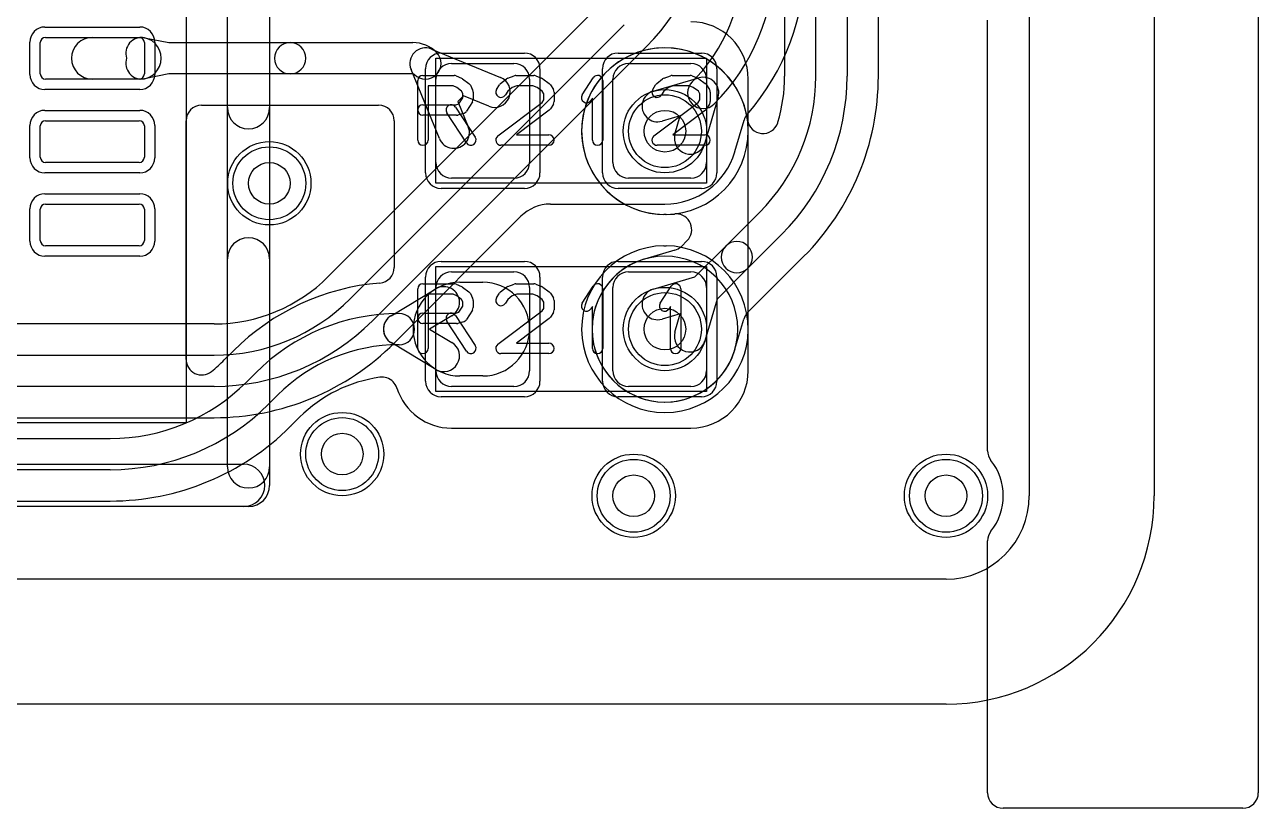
# Model space of a CAD drawing. Extents: x 0 to 20.5, y -0.5 to 20.
# Drawn here: x 14.57 to 20.5, y -0.5 to 3.26 of the extents above; entities that cross this region are included whole.
import ezdxf

# ---------------------------------------------------------------- set-up
doc = ezdxf.new("R2010")
doc.units = 0
for name, color, linetype in [('Hole', 1, 'CONTINUOUS'), ('L1', 3, 'CONTINUOUS'), ('L2', 3, 'CONTINUOUS'), ('L3', 3, 'CONTINUOUS'), ('L4', 3, 'CONTINUOUS'), ('MetalMask-A', 176, 'CONTINUOUS'), ('Outline', 7, 'CONTINUOUS'), ('PartsArea-A', 111, 'CONTINUOUS'), ('PartsSilk-A', 221, 'CONTINUOUS'), ('Resist-A', 2, 'CONTINUOUS'), ('Resist-B', 2, 'CONTINUOUS'), ('Silk-A', 140, 'CONTINUOUS')]:
    doc.layers.add(name, color=color, linetype=linetype)

msp = doc.modelspace()

# ---------------------------------------------------------------- linework, layer by layer
at = {"layer": 'Hole'}
for centre in [(17.65, 2.75), (15.75, 2.5), (17.65, 1.8), (16.1, 1.2), (17.5, 1), (19, 1)]:
    msp.add_circle(centre, 0.1, dxfattribs=at)
at = {"layer": 'L1'}
for p, q in [((19.4, 14.325), (19.4, 1)), ((14.675, 3.2), (15.125, 3.2)), ((14.9, 3.2), (15.13077, 3.2)), ((14.65, 3.025), (14.65, 3.175)), ((15.15, 3.19813), (15.26805, 3.175)), ((15.15, 3.175), (15.15, 3.025)), ((15.26805, 3.175), (15.8502, 3.175)), ((15.8502, 3.175), (16.43964, 3.175)), ((16.52848, 3.14437), (16.86042, 3.00815)), ((15.26805, 3.025), (15.15, 3.00187)), ((15.8502, 3.025), (15.26805, 3.025)), ((16.43964, 3.025), (15.8502, 3.025)), ((16.56685, 2.71458), (16.43063, 3.04652)), ((16.625, 3.075), (16.925, 3.075)), ((17.475, 3.075), (17.775, 3.075)), ((15.125, 3), (14.675, 3)), ((15.13077, 3), (14.9, 3)), ((16.55, 2.6), (16.55, 3)), ((17, 3), (17, 2.6)), ((17.4, 2.6), (17.4, 3)), ((17.85, 3), (17.85, 2.6)), ((18.05004, 1.6), (18.05004, 3)), ((16.68243, 2.91907), (16.65593, 2.89257)), ((16.80348, 2.86939), (16.68243, 2.91907)), ((15.42501, 2.87496), (16.27499, 2.87496)), ((16.65593, 2.89257), (16.70561, 2.77152)), ((14.675, 2.8), (15.125, 2.8)), ((15.35004, 1.65497), (15.35004, 2.79999)), ((16.34996, 2.79999), (16.34996, 2.09601)), ((14.65, 2.625), (14.65, 2.775)), ((15.15, 2.775), (15.15, 2.625)), ((15.125, 2.6), (14.675, 2.6)), ((16.925, 2.525), (16.625, 2.525)), ((17.775, 2.525), (17.475, 2.525)), ((14.65, 2.225), (14.65, 2.375)), ((14.675, 2.4), (15.125, 2.4)), ((15.15, 2.375), (15.15, 2.225)), ((15.125, 2.2), (14.675, 2.2)), ((16.625, 2.075), (16.925, 2.075)), ((17.475, 2.075), (17.775, 2.075)), ((16.66539, 2.025), (16.775, 2.025)), ((16.33444, 1.86439), (16.55, 1.99316)), ((16.55, 1.6), (16.55, 2)), ((17, 2), (17, 1.6)), ((17.4, 1.6), (17.4, 2)), ((17.85, 2), (17.85, 1.6)), ((16.62692, 1.86438), (16.51915, 1.8)), ((16.51915, 1.8), (16.62692, 1.73562)), ((16.55, 1.60684), (16.33444, 1.73561)), ((15.5772, 1.69546), (15.53376, 1.65202)), ((15.63985, 1.54593), (15.6833, 1.58936)), ((16.775, 1.575), (16.66539, 1.575)), ((15.78936, 1.4833), (15.74592, 1.43986)), ((16.925, 1.525), (16.625, 1.525)), ((17.775, 1.525), (17.475, 1.525)), ((15.85208, 1.33384), (15.89546, 1.3772)), ((16.625, 1.32496), (17.775, 1.32496)), ((13.8, 1.275), (14.98579, 1.275)), ((14.98579, 1.125), (13.8, 1.125)), ((13.8, 0.97496), (14.98579, 0.97496)), ((19, 0.6), (11.275, 0.6))]:
    msp.add_line(p, q, dxfattribs=at)
for centre in [(17.65, 2.75), (15.75, 2.5), (17.65, 1.8), (16.1, 1.2), (17.5, 1), (19, 1)]:
    msp.add_circle(centre, 0.2, dxfattribs=at)
for centre, radius, start, end in [((17.775, 3), 0.27504, 0, 90), ((14.675, 3.175), 0.025, 90, 180), ((14.9, 3.1), 0.1, 90, -90), ((15.13558, 3.12453), 0.075, 78.914803, -160.910395), ((15.125, 3.175), 0.025, 0, 90), ((15.13077, 3.1), 0.1, -90, 90), ((15.8502, 3.1), 0.075, 90, -90), ((15.8502, 3.1), 0.075, -90, 90), ((16.50001, 3.07499), 0.07499, 67.689264, -157.689264), ((16.43964, 3.01464), 0.16036, 45, 90), ((15.13558, 3.07547), 0.075, 160.910395, -78.913795), ((16.5, 3.075), 0.075, -135, 45), ((14.675, 3.025), 0.025, 180, -90), ((15.125, 3.025), 0.025, -90, 0), ((16.43964, 3.01464), 0.01036, 45, 90), ((16.625, 3), 0.075, 90, 180), ((16.925, 3), 0.075, 0, 90), ((17.475, 3), 0.075, 90, 180), ((17.775, 3), 0.075, 0, 90), ((16.83195, 2.93877), 0.075, -112.310736, 67.687961), ((15.42501, 2.79999), 0.07497, 90, 180), ((16.27499, 2.79999), 0.07497, 0, 90), ((14.675, 2.775), 0.025, 90, 180), ((15.125, 2.775), 0.025, 0, 90), ((16.63623, 2.74305), 0.075, -157.689264, 22.312039), ((14.675, 2.625), 0.025, 180, -90), ((15.125, 2.625), 0.025, -90, 0), ((16.625, 2.6), 0.075, 180, -90), ((16.925, 2.6), 0.075, -90, 0), ((17.475, 2.6), 0.075, 180, -90), ((17.775, 2.6), 0.075, -90, 0), ((14.675, 2.375), 0.025, 90, 180), ((15.125, 2.375), 0.025, 0, 90), ((14.675, 2.225), 0.025, 180, -90), ((15.125, 2.225), 0.025, -90, 0), ((16.27499, 2.09601), 0.07497, -85.325214, 0), ((16.625, 2), 0.075, 90, 180), ((16.925, 2), 0.075, 0, 90), ((17.475, 2), 0.075, 90, 180), ((17.775, 2), 0.075, 0, 90), ((16.37289, 0.89974), 1.1253, 94.678779, 134.99892), ((16.66539, 1.8), 0.225, 90, -90), ((16.775, 1.8), 0.225, -90, 90), ((16.58846, 1.92877), 0.075, -59.150224, 120.853009), ((16.37289, 0.89976), 0.97524, 90, 134.999585), ((16.3729, 1.8), 0.075, 89.992361, -90.007639), ((16.3729, 1.8), 0.075, 120.849776, -120.849776), ((16.3729, 1.8), 0.075, -90.007639, 89.992361), ((16.37289, 1.8), 0.075, -90, 90), ((16.37289, 0.89976), 0.82524, 90, 134.999509), ((16.58846, 1.67123), 0.075, -120.849776, 59.146991), ((15.42501, 1.65497), 0.07497, 180, -51.134887), ((14.98579, 2.20001), 0.77496, -51.136278, -45.001046), ((16.625, 1.6), 0.075, 180, -90), ((16.925, 1.6), 0.075, -90, 0), ((17.475, 1.6), 0.075, 180, -90), ((17.775, 1.6), 0.27504, -90, 0), ((17.775, 1.6), 0.075, -90, 0), ((14.98578, 2.2), 0.925, -89.999381, -45), ((16.37289, 0.89974), 0.67521, 97.81653, 134.9982), ((16.29126, 1.49441), 0.07497, 71.555384, 97.819896), ((16.29126, 1.49438), 0.075, 18.437365, 71.562635), ((16.29129, 1.49439), 0.07497, 17.560088, 18.437366), ((16.62499, 1.6), 0.27504, -162.437943, -89.997917), ((14.98578, 2.2), 1.075, -89.999467, -45), ((14.98577, 2.20002), 1.22506, -89.999065, -45.082348), ((15.90444, 1.28018), 0.07497, 134.297484, 135.713323), ((19, 1), 0.4, -90, 0)]:
    msp.add_arc(centre, radius, start, end, dxfattribs=at)
at = {"layer": 'L2'}
for p, q in [((19.4, 14.325), (19.4, 1)), ((17.64998, 2.34975), (17.65002, 2.34975)), ((19, 0.6), (11.975, 0.6))]:
    msp.add_line(p, q, dxfattribs=at)
for centre in [(15.75, 2.5), (16.1, 1.2), (17.5, 1), (19, 1)]:
    msp.add_circle(centre, 0.2, dxfattribs=at)
for centre, radius, start, end in [((17.65, 2.75), 0.40004, -89.256648, -90.743352), ((17.64384, 2.27503), 0.07497, 85.302363, 89.258621), ((17.65616, 2.27503), 0.07497, 90.741379, 94.697637), ((17.65, 1.8), 0.40004, 90.743352, 89.256648), ((17.64384, 2.27497), 0.07497, -89.258621, -85.302363), ((17.65615, 2.27498), 0.07498, -94.719857, -90.733639), ((19, 1), 0.4, -90, 0)]:
    msp.add_arc(centre, radius, start, end, dxfattribs=at)
at = {"layer": 'L3'}
for p, q in [((19.4, 14.325), (19.4, 1)), ((18.22496, 9.55398), (18.22496, 3.01421)), ((18.375, 3.01421), (18.375, 9.55398)), ((18.525, 9.55398), (18.525, 3.01421)), ((18.67504, 3.01421), (18.67504, 9.55398)), ((17.94244, 2.1985), (18.10407, 2.36015)), ((18.21014, 2.25408), (18.0485, 2.09244)), ((17.75671, 2.22497), (17.72905, 2.19731)), ((17.7944, 2.05046), (17.94244, 2.1985)), ((17.69703, 2.17835), (17.55199, 2.13604)), ((18.04733, 1.87908), (18.31623, 2.14799)), ((18.0485, 2.09244), (17.90046, 1.9444)), ((17.594, 1.992), (17.7944, 2.05046)), ((17.90046, 1.9444), (17.842, 1.744)), ((17.72354, 1.87354), (17.636, 1.848)), ((17.698, 1.786), (17.72354, 1.87354)), ((17.98639, 1.70321), (18.02836, 1.84706)), ((19, 0.6), (11.975, 0.6))]:
    msp.add_line(p, q, dxfattribs=at)
for centre in [(15.75, 2.5), (17.65, 1.8), (16.1, 1.2), (17.5, 1), (19, 1)]:
    msp.add_circle(centre, 0.2, dxfattribs=at)
for centre, radius, start, end in [((17.65, 2.75), 0.40004, 7.743428, -83.512398), ((17.45, 3.01422), 0.925, -45, -0.000619), ((17.45, 3.01422), 0.77496, -16.621064, -0.000739), ((17.45, 3.01422), 1.075, -45, -0.000533), ((17.45, 3.01423), 1.22504, -45.000331, -0.000935), ((18.12071, 2.814), 0.075, -172.260982, -18.437365), ((18.12074, 2.81399), 0.07497, -18.437366, -16.617259), ((17.70367, 2.27803), 0.07497, 89.992358, 96.487043), ((17.70368, 2.278), 0.075, -45, 90), ((17.67604, 2.25032), 0.07497, -73.740712, -45), ((17.99547, 2.14547), 0.075, 135, -45), ((17.99547, 2.14547), 0.075, -45, 135), ((17.65, 1.80001), 0.35004, 106.751923, -16.637003), ((17.61387, 1.91966), 0.22505, 106.033521, 106.723874), ((17.531, 2.20801), 0.07497, -73.96327, -73.740712), ((17.615, 1.92), 0.075, 106.260205, -73.73698), ((18.10033, 1.82606), 0.07497, 134.989192, 163.733376), ((17.77, 1.765), 0.075, 163.739795, -16.26302), ((17.76967, 1.76392), 0.22505, -16.556346, -16.041564), ((18.05801, 1.68101), 0.07497, 163.261957, 163.955925), ((18.05836, 1.68221), 0.07497, 163.733376, 164.217328), ((19, 1), 0.4, -90, 0)]:
    msp.add_arc(centre, radius, start, end, dxfattribs=at)
at = {"layer": 'L4'}
for p, q in [((19.4, 14.32503), (19.4, 1)), ((17.34798, 3.36728), (16.03271, 2.05202)), ((16.1388, 1.94593), (17.45408, 3.26119)), ((17.56015, 3.15513), (16.24487, 1.83986)), ((17.594, 2.942), (17.81284, 3.00584)), ((17.90584, 2.91284), (17.842, 2.694)), ((17.72354, 2.82354), (17.636, 2.798)), ((17.698, 2.736), (17.72354, 2.82354)), ((17.98604, 2.65198), (18.02997, 2.80258)), ((17.10001, 2.39997), (17.65, 2.39997)), ((16.35096, 1.73377), (16.95859, 2.34139)), ((15.48474, 1.82504), (12.02632, 1.82504)), ((12.02639, 1.675), (15.48474, 1.675)), ((15.48474, 1.525), (12.02639, 1.525)), ((12.02641, 1.37496), (15.48474, 1.37496)), ((19, 0.6), (11.97497, 0.6))]:
    msp.add_line(p, q, dxfattribs=at)
for centre in [(17.65, 2.75), (15.75, 2.5), (17.65, 1.8), (16.1, 1.2), (17.5, 1), (19, 1)]:
    msp.add_circle(centre, 0.2, dxfattribs=at)
for centre, radius, start, end in [((16.8, 3.91526), 1.075, -44.999246, 0), ((17.19131, 3.57639), 0.83369, -45, 0), ((17.19131, 3.57639), 0.98369, -45, 0), ((17.19131, 3.57639), 1.13373, -41.114375, 0), ((17.83385, 2.93385), 0.075, 135, -45), ((17.83384, 2.93384), 0.075, -16.260205, 106.260205), ((17.615, 2.87), 0.075, 106.260205, -73.73698), ((18.10194, 2.78159), 0.07497, 138.883094, 163.740712), ((17.77, 2.715), 0.075, 163.739795, -16.26302), ((17.65, 2.75001), 0.35004, -90, -16.572252), ((18.05736, 2.62879), 0.07497, 163.302952, 163.43105), ((17.77, 2.715), 0.22504, -16.700464, -16.262241), ((17.10001, 2.19997), 0.2, 90, 134.99957), ((17.65, 1.8), 0.35004, 90, -90), ((17.65, 1.8), 0.35004, -90, 90), ((15.48473, 2.60001), 0.77497, -89.999261, -45.000523), ((15.48473, 2.6), 0.925, -89.999381, -45), ((15.48473, 2.6), 1.075, -89.999467, -45), ((15.48472, 2.6), 1.22504, -89.999065, -44.999669), ((19, 1), 0.4, -90, 0)]:
    msp.add_arc(centre, radius, start, end, dxfattribs=at)
at = {"layer": 'MetalMask-A'}
for p, q in [((14.675, 3.2), (15.125, 3.2)), ((14.65, 3.025), (14.65, 3.175)), ((15.15, 3.175), (15.15, 3.025)), ((16.625, 3.075), (16.925, 3.075)), ((17.475, 3.075), (17.775, 3.075)), ((15.125, 3), (14.675, 3)), ((16.55, 2.6), (16.55, 3)), ((17, 3), (17, 2.6)), ((17.4, 2.6), (17.4, 3)), ((17.85, 3), (17.85, 2.6)), ((14.675, 2.8), (15.125, 2.8)), ((14.65, 2.625), (14.65, 2.775)), ((15.15, 2.775), (15.15, 2.625)), ((15.125, 2.6), (14.675, 2.6)), ((16.925, 2.525), (16.625, 2.525)), ((17.775, 2.525), (17.475, 2.525)), ((14.65, 2.225), (14.65, 2.375)), ((14.675, 2.4), (15.125, 2.4)), ((15.15, 2.375), (15.15, 2.225)), ((15.125, 2.2), (14.675, 2.2)), ((16.625, 2.075), (16.925, 2.075)), ((17.475, 2.075), (17.775, 2.075)), ((16.55, 1.6), (16.55, 2)), ((17, 2), (17, 1.6)), ((17.4, 1.6), (17.4, 2)), ((17.85, 2), (17.85, 1.6)), ((16.925, 1.525), (16.625, 1.525)), ((17.775, 1.525), (17.475, 1.525))]:
    msp.add_line(p, q, dxfattribs=at)
for centre, radius, start, end in [((14.675, 3.175), 0.025, 90, 180), ((15.125, 3.175), 0.025, 0, 90), ((14.675, 3.025), 0.025, 180, -90), ((15.125, 3.025), 0.025, -90, 0), ((16.625, 3), 0.075, 90, 180), ((16.925, 3), 0.075, 0, 90), ((17.475, 3), 0.075, 90, 180), ((17.775, 3), 0.075, 0, 90), ((14.675, 2.775), 0.025, 90, 180), ((15.125, 2.775), 0.025, 0, 90), ((14.675, 2.625), 0.025, 180, -90), ((15.125, 2.625), 0.025, -90, 0), ((16.625, 2.6), 0.075, 180, -90), ((16.925, 2.6), 0.075, -90, 0), ((17.475, 2.6), 0.075, 180, -90), ((17.775, 2.6), 0.075, -90, 0), ((14.675, 2.375), 0.025, 90, 180), ((15.125, 2.375), 0.025, 0, 90), ((14.675, 2.225), 0.025, 180, -90), ((15.125, 2.225), 0.025, -90, 0), ((16.625, 2), 0.075, 90, 180), ((16.925, 2), 0.075, 0, 90), ((17.475, 2), 0.075, 90, 180), ((17.775, 2), 0.075, 0, 90), ((16.625, 1.6), 0.075, 180, -90), ((16.925, 1.6), 0.075, -90, 0), ((17.475, 1.6), 0.075, 180, -90), ((17.775, 1.6), 0.075, -90, 0)]:
    msp.add_arc(centre, radius, start, end, dxfattribs=at)
at = {"layer": 'Outline'}
for p, q in [((20, 15), (20, 1)), ((19, 0), (7.75, 0))]:
    msp.add_line(p, q, dxfattribs=at)
msp.add_arc((19, 1), 1, -90, 0, dxfattribs=at)
at = {"layer": 'PartsArea-A'}
for p, q in [((15.35, 8.05), (15.35, 1.35)), ((16.55, 3.1), (17.85, 3.1)), ((16.55, 2.5), (16.55, 3.1)), ((17.85, 3.1), (17.85, 2.5)), ((17.85, 2.5), (16.55, 2.5)), ((16.55, 2.1), (17.85, 2.1)), ((16.55, 1.5), (16.55, 2.1)), ((17.85, 2.1), (17.85, 1.5)), ((17.85, 1.5), (16.55, 1.5)), ((15.35, 1.35), (8.65, 1.35))]:
    msp.add_line(p, q, dxfattribs=at)
at = {"layer": 'PartsSilk-A'}
for p, q in [((15.7516, 8.35), (15.7516, 1.05)), ((15.5484, 1.1516), (15.5484, 8.2484)), ((16.4625, 2.70741), (16.4625, 2.99259)), ((16.4875, 3.01759), (16.6375, 3.01759)), ((16.6322, 2.96759), (16.5125, 2.96759)), ((16.5125, 2.96759), (16.5125, 2.70741)), ((16.64993, 2.95971), (16.6322, 2.96759)), ((16.64765, 3.01544), (16.67265, 3.00433)), ((16.6772, 3.0017), (16.70776, 2.97948)), ((16.71542, 2.97044), (16.72653, 2.94822)), ((16.8413, 2.95029), (16.85519, 2.97251)), ((16.86077, 2.97878), (16.88855, 3.001)), ((16.89563, 3.00497), (16.92618, 3.01608)), ((16.93912, 2.96759), (16.91658, 2.95939)), ((16.93472, 3.01759), (17.02083, 3.01759)), ((17.01602, 2.96759), (16.93912, 2.96759)), ((17.03643, 2.95943), (17.01602, 2.96759)), ((17.03011, 3.0158), (17.05789, 3.00469)), ((17.06331, 3.0017), (17.09387, 2.97948)), ((17.10037, 2.97251), (17.11426, 2.95029)), ((17.25263, 2.9247), (17.30541, 3.00618)), ((17.35139, 2.99259), (17.35139, 2.70741)), ((17.5913, 2.95029), (17.60519, 2.97251)), ((17.61077, 2.97878), (17.63855, 3.001)), ((17.64563, 3.00497), (17.67618, 3.01608)), ((17.68912, 2.96759), (17.66658, 2.95939)), ((17.68472, 3.01759), (17.77083, 3.01759)), ((17.76602, 2.96759), (17.68912, 2.96759)), ((17.78643, 2.95943), (17.76602, 2.96759)), ((17.78011, 3.0158), (17.80789, 3.00469)), ((17.81331, 3.0017), (17.84387, 2.97948)), ((17.85037, 2.97251), (17.86426, 2.95029)), ((16.67343, 2.94263), (16.64993, 2.95971)), ((16.66042, 2.88087), (16.67917, 2.91087)), ((16.67917, 2.93114), (16.67343, 2.94263)), ((16.67917, 2.91087), (16.67917, 2.93114)), ((16.72917, 2.93704), (16.72917, 2.9037)), ((16.89533, 2.9424), (16.8837, 2.92379)), ((16.91658, 2.95939), (16.89533, 2.9424)), ((17.06054, 2.94189), (17.03643, 2.95943)), ((17.06806, 2.92987), (17.06054, 2.94189)), ((17.06806, 2.89976), (17.06806, 2.92987)), ((17.11806, 2.93704), (17.11806, 2.89259)), ((17.30139, 2.90801), (17.29459, 2.89752)), ((17.30139, 2.70741), (17.30139, 2.90801)), ((17.64533, 2.9424), (17.6337, 2.92379)), ((17.66658, 2.95939), (17.64533, 2.9424)), ((17.81054, 2.94189), (17.78643, 2.95943)), ((17.81806, 2.92987), (17.81054, 2.94189)), ((17.81806, 2.89976), (17.81806, 2.92987)), ((17.86806, 2.93704), (17.86806, 2.89259)), ((16.4875, 2.87685), (16.64533, 2.87685)), ((16.64453, 2.86553), (16.73898, 2.72109)), ((16.64533, 2.87685), (16.66042, 2.88087)), ((16.72537, 2.89045), (16.69759, 2.84601)), ((16.84747, 2.72739), (17.06043, 2.88756)), ((17.0942, 2.85039), (16.93733, 2.73241)), ((17.06043, 2.88756), (17.06806, 2.89976)), ((17.11426, 2.87934), (17.10037, 2.85712)), ((17.59747, 2.72739), (17.81043, 2.88756)), ((17.8442, 2.85039), (17.68733, 2.73241)), ((17.81043, 2.88756), (17.81806, 2.89976)), ((17.86426, 2.87934), (17.85037, 2.85712)), ((16.64861, 2.82685), (16.4875, 2.82685)), ((16.69714, 2.69373), (16.60269, 2.83817)), ((16.68283, 2.8351), (16.65505, 2.82769)), ((16.93733, 2.73241), (17.09306, 2.73241)), ((17.68733, 2.73241), (17.84306, 2.73241)), ((17.09306, 2.68241), (16.8625, 2.68241)), ((17.84306, 2.68241), (17.6125, 2.68241)), ((16.4875, 2.01759), (16.6375, 2.01759)), ((16.64765, 2.01544), (16.67265, 2.00433)), ((16.89563, 2.00497), (16.92618, 2.01608)), ((16.93472, 2.01759), (17.02083, 2.01759)), ((17.03011, 2.0158), (17.05789, 2.00469)), ((16.4625, 1.70741), (16.4625, 1.99259)), ((16.6322, 1.96759), (16.5125, 1.96759)), ((16.5125, 1.96759), (16.5125, 1.70741)), ((16.64993, 1.95971), (16.6322, 1.96759)), ((16.67343, 1.94263), (16.64993, 1.95971)), ((16.6772, 2.0017), (16.70776, 1.97948)), ((16.71542, 1.97044), (16.72653, 1.94822)), ((16.8413, 1.95029), (16.85519, 1.97251)), ((16.86077, 1.97878), (16.88855, 2.001)), ((16.91658, 1.95939), (16.89533, 1.9424)), ((16.93912, 1.96759), (16.91658, 1.95939)), ((17.01602, 1.96759), (16.93912, 1.96759)), ((17.03643, 1.95943), (17.01602, 1.96759)), ((17.06054, 1.94189), (17.03643, 1.95943)), ((17.06331, 2.0017), (17.09387, 1.97948)), ((17.10037, 1.97251), (17.11426, 1.95029)), ((17.25263, 1.9247), (17.30541, 2.00618)), ((17.35139, 1.99259), (17.35139, 1.70741)), ((17.62763, 1.9247), (17.68041, 2.00618)), ((17.72639, 1.99259), (17.72639, 1.70741)), ((16.66042, 1.88087), (16.67917, 1.91087)), ((16.67917, 1.93114), (16.67343, 1.94263)), ((16.67917, 1.91087), (16.67917, 1.93114)), ((16.72917, 1.93704), (16.72917, 1.9037)), ((16.89533, 1.9424), (16.8837, 1.92379)), ((17.06043, 1.88756), (17.06806, 1.89976)), ((17.06806, 1.92987), (17.06054, 1.94189)), ((17.06806, 1.89976), (17.06806, 1.92987)), ((17.11806, 1.93704), (17.11806, 1.89259)), ((17.30139, 1.90801), (17.29459, 1.89752)), ((17.30139, 1.70741), (17.30139, 1.90801)), ((17.67639, 1.90801), (17.66959, 1.89752)), ((17.67639, 1.70741), (17.67639, 1.90801)), ((16.4875, 1.87685), (16.64533, 1.87685)), ((16.69714, 1.69373), (16.60269, 1.83817)), ((16.64453, 1.86553), (16.73898, 1.72109)), ((16.64533, 1.87685), (16.66042, 1.88087)), ((16.72537, 1.89045), (16.69759, 1.84601)), ((16.84747, 1.72739), (17.06043, 1.88756)), ((17.0942, 1.85039), (16.93733, 1.73241)), ((17.11426, 1.87934), (17.10037, 1.85712)), ((16.64861, 1.82685), (16.4875, 1.82685)), ((16.68283, 1.8351), (16.65505, 1.82769)), ((16.93733, 1.73241), (17.09306, 1.73241)), ((17.09306, 1.68241), (16.8625, 1.68241)), ((8.35, 1.1516), (15.5484, 1.1516)), ((15.65, 0.9484), (8.35, 0.9484))]:
    msp.add_line(p, q, dxfattribs=at)
for centre, radius, start, end in [((16.4875, 2.99259), 0.025, 90, 180), ((16.6375, 2.99259), 0.025, 66.049145, 90), ((16.6625, 2.98148), 0.025, 53.982737, 66.039637), ((16.69306, 2.95926), 0.025, 26.565051, 53.979316), ((16.87639, 2.95926), 0.025, 128.666967, 147.989981), ((16.90417, 2.98148), 0.025, 109.97919, 128.654777), ((16.93472, 2.99259), 0.025, 90, 109.984612), ((17.02083, 2.99259), 0.025, 68.207103, 90), ((17.04861, 2.98148), 0.025, 53.982737, 68.202147), ((17.07917, 2.95926), 0.025, 32.005383, 53.979316), ((17.32639, 2.99259), 0.025, 0, 147.066193), ((17.62639, 2.95926), 0.025, 128.666967, 147.989981), ((17.65417, 2.98148), 0.025, 109.97919, 128.654777), ((17.68472, 2.99259), 0.025, 90, 109.984612), ((17.77083, 2.99259), 0.025, 68.207103, 90), ((17.79861, 2.98148), 0.025, 53.982737, 68.202147), ((17.82917, 2.95926), 0.025, 32.005383, 53.979316), ((16.70417, 2.9037), 0.025, -32.005383, 0), ((16.70417, 2.93704), 0.025, 0, 26.565051), ((16.8625, 2.93704), 0.025, 147.994617, -32.010019), ((17.09306, 2.93704), 0.025, 0, 32.010019), ((17.27361, 2.91111), 0.025, 147.066457, -32.933807), ((17.6125, 2.93704), 0.025, 147.994617, -32.010019), ((17.84306, 2.93704), 0.025, 0, 32.010019), ((16.4875, 2.85185), 0.025, 90, -90), ((16.62361, 2.85185), 0.025, 33.181463, -146.819137), ((16.67639, 2.85926), 0.025, -75.074487, -32.010019), ((17.07917, 2.87037), 0.025, -53.047603, -32.010019), ((17.09306, 2.89259), 0.025, -32.005383, 0), ((17.82917, 2.87037), 0.025, -53.047603, -32.010019), ((17.84306, 2.89259), 0.025, -32.005383, 0), ((16.64861, 2.85185), 0.025, -90, -75.064732), ((16.8625, 2.70741), 0.025, 126.952397, -90), ((17.09306, 2.70741), 0.025, -90, 90), ((17.6125, 2.70741), 0.025, 126.952397, -90), ((17.84306, 2.70741), 0.025, -90, 90), ((16.4875, 2.70741), 0.025, 180, 0), ((16.71806, 2.70741), 0.025, -146.818537, 33.180863), ((17.32639, 2.70741), 0.025, 180, 0), ((16.4875, 1.99259), 0.025, 90, 180), ((16.6375, 1.99259), 0.025, 66.049145, 90), ((16.93472, 1.99259), 0.025, 90, 109.984612), ((17.02083, 1.99259), 0.025, 68.207103, 90), ((17.32639, 1.99259), 0.025, 0, 147.066193), ((17.70139, 1.99259), 0.025, 0, 147.066193), ((16.6625, 1.98148), 0.025, 53.982737, 66.039637), ((16.69306, 1.95926), 0.025, 26.565051, 53.979316), ((16.87639, 1.95926), 0.025, 128.666967, 147.989981), ((16.90417, 1.98148), 0.025, 109.97919, 128.654777), ((17.04861, 1.98148), 0.025, 53.982737, 68.202147), ((17.07917, 1.95926), 0.025, 32.005383, 53.979316), ((16.70417, 1.9037), 0.025, -32.005383, 0), ((16.70417, 1.93704), 0.025, 0, 26.565051), ((16.8625, 1.93704), 0.025, 147.994617, -32.010019), ((17.09306, 1.93704), 0.025, 0, 32.010019), ((17.27361, 1.91111), 0.025, 147.066457, -32.933807), ((17.64861, 1.91111), 0.025, 147.066457, -32.933807), ((16.4875, 1.85185), 0.025, 90, -90), ((16.62361, 1.85185), 0.025, 33.181463, -146.819137), ((16.67639, 1.85926), 0.025, -75.074487, -32.010019), ((17.07917, 1.87037), 0.025, -53.047603, -32.010019), ((17.09306, 1.89259), 0.025, -32.005383, 0), ((16.64861, 1.85185), 0.025, -90, -75.064732), ((16.71806, 1.70741), 0.025, -146.818537, 33.180863), ((16.8625, 1.70741), 0.025, 126.952397, -90), ((17.09306, 1.70741), 0.025, -90, 90), ((16.4875, 1.70741), 0.025, 180, 0), ((17.32639, 1.70741), 0.025, 180, 0), ((17.70139, 1.70741), 0.025, 180, 0), ((15.65, 1.05), 0.1016, -90, 0)]:
    msp.add_arc(centre, radius, start, end, dxfattribs=at)
at = {"layer": 'Resist-A'}
for p, q in [((14.6725, 3.25), (15.1275, 3.25)), ((14.6, 3.0225), (14.6, 3.1775)), ((15.2, 3.1775), (15.2, 3.0225)), ((16.575, 3.125), (16.975, 3.125)), ((17.425, 3.125), (17.825, 3.125)), ((16.5, 2.55), (16.5, 3.05)), ((17.05, 3.05), (17.05, 2.55)), ((17.35, 2.55), (17.35, 3.05)), ((17.9, 3.05), (17.9, 2.55)), ((15.1275, 2.95), (14.6725, 2.95)), ((14.6725, 2.85), (15.1275, 2.85)), ((14.6, 2.6225), (14.6, 2.7775)), ((15.2, 2.7775), (15.2, 2.6225)), ((15.1275, 2.55), (14.6725, 2.55)), ((14.6725, 2.45), (15.1275, 2.45)), ((16.975, 2.475), (16.575, 2.475)), ((17.825, 2.475), (17.425, 2.475)), ((14.6, 2.2225), (14.6, 2.3775)), ((15.2, 2.3775), (15.2, 2.2225)), ((15.1275, 2.15), (14.6725, 2.15)), ((16.575, 2.125), (16.975, 2.125)), ((17.425, 2.125), (17.825, 2.125)), ((16.5, 1.55), (16.5, 2.05)), ((17.05, 2.05), (17.05, 1.55)), ((17.35, 1.55), (17.35, 2.05)), ((17.9, 2.05), (17.9, 1.55)), ((16.975, 1.475), (16.575, 1.475)), ((17.825, 1.475), (17.425, 1.475))]:
    msp.add_line(p, q, dxfattribs=at)
for centre in [(17.65, 2.75), (15.75, 2.5), (17.65, 1.8), (16.1, 1.2), (17.5, 1), (19, 1)]:
    msp.add_circle(centre, 0.175, dxfattribs=at)
for centre, radius, start, end in [((14.6725, 3.1775), 0.0725, 90, 180), ((15.1275, 3.1775), 0.0725, 0, 90), ((16.575, 3.05), 0.075, 90, 180), ((16.975, 3.05), 0.075, 0, 90), ((17.425, 3.05), 0.075, 90, 180), ((17.825, 3.05), 0.075, 0, 90), ((14.6725, 3.0225), 0.0725, 180, -90), ((15.1275, 3.0225), 0.0725, -90, 0), ((14.6725, 2.7775), 0.0725, 90, 180), ((15.1275, 2.7775), 0.0725, 0, 90), ((14.6725, 2.6225), 0.0725, 180, -90), ((15.1275, 2.6225), 0.0725, -90, 0), ((16.575, 2.55), 0.075, 180, -90), ((16.975, 2.55), 0.075, -90, 0), ((17.425, 2.55), 0.075, 180, -90), ((17.825, 2.55), 0.075, -90, 0), ((14.6725, 2.3775), 0.0725, 90, 180), ((15.1275, 2.3775), 0.0725, 0, 90), ((14.6725, 2.2225), 0.0725, 180, -90), ((15.1275, 2.2225), 0.0725, -90, 0), ((16.575, 2.05), 0.075, 90, 180), ((16.975, 2.05), 0.075, 0, 90), ((17.425, 2.05), 0.075, 90, 180), ((17.825, 2.05), 0.075, 0, 90), ((16.575, 1.55), 0.075, 180, -90), ((16.975, 1.55), 0.075, -90, 0), ((17.425, 1.55), 0.075, 180, -90), ((17.825, 1.55), 0.075, -90, 0)]:
    msp.add_arc(centre, radius, start, end, dxfattribs=at)
at = {"layer": 'Resist-B'}
for centre in [(17.65, 2.75), (15.75, 2.5), (17.65, 1.8), (16.1, 1.2), (17.5, 1), (19, 1)]:
    msp.add_circle(centre, 0.175, dxfattribs=at)
at = {"layer": 'Silk-A'}
for p, q in [((20.5, 14.425), (20.5, -0.425)), ((15.7516, 8.35), (15.7516, 2.86308)), ((15.5484, 2.86308), (15.5484, 8.2484)), ((19.2, 1.21651), (19.2, 3.28349)), ((15.5484, 1.13902), (15.5484, 2.13692)), ((15.7516, 2.13692), (15.7516, 1.13902)), ((13.57327, 1.1516), (15.62673, 1.1516)), ((15.62673, 0.9484), (13.57327, 0.9484)), ((19.2, -0.425), (19.2, 0.78349)), ((20.425, -0.5), (19.275, -0.5))]:
    msp.add_line(p, q, dxfattribs=at)
for centre, radius, start, end in [((15.65, 2.86308), 0.1016, 180, 0), ((15.65, 2.13692), 0.1016, 0, 180), ((19.275, 1.21651), 0.075, 180, -141.783994), ((15.65, 1.13902), 0.1016, 180, 0), ((15.62673, 1.05), 0.1016, -90, 90), ((19, 1), 0.275, -38.213046, 38.213046), ((19.275, 0.78349), 0.075, 141.783994, 180), ((19.275, -0.425), 0.075, 180, -90), ((20.425, -0.425), 0.075, -90, 0)]:
    msp.add_arc(centre, radius, start, end, dxfattribs=at)

doc.saveas('drawing.dxf')
